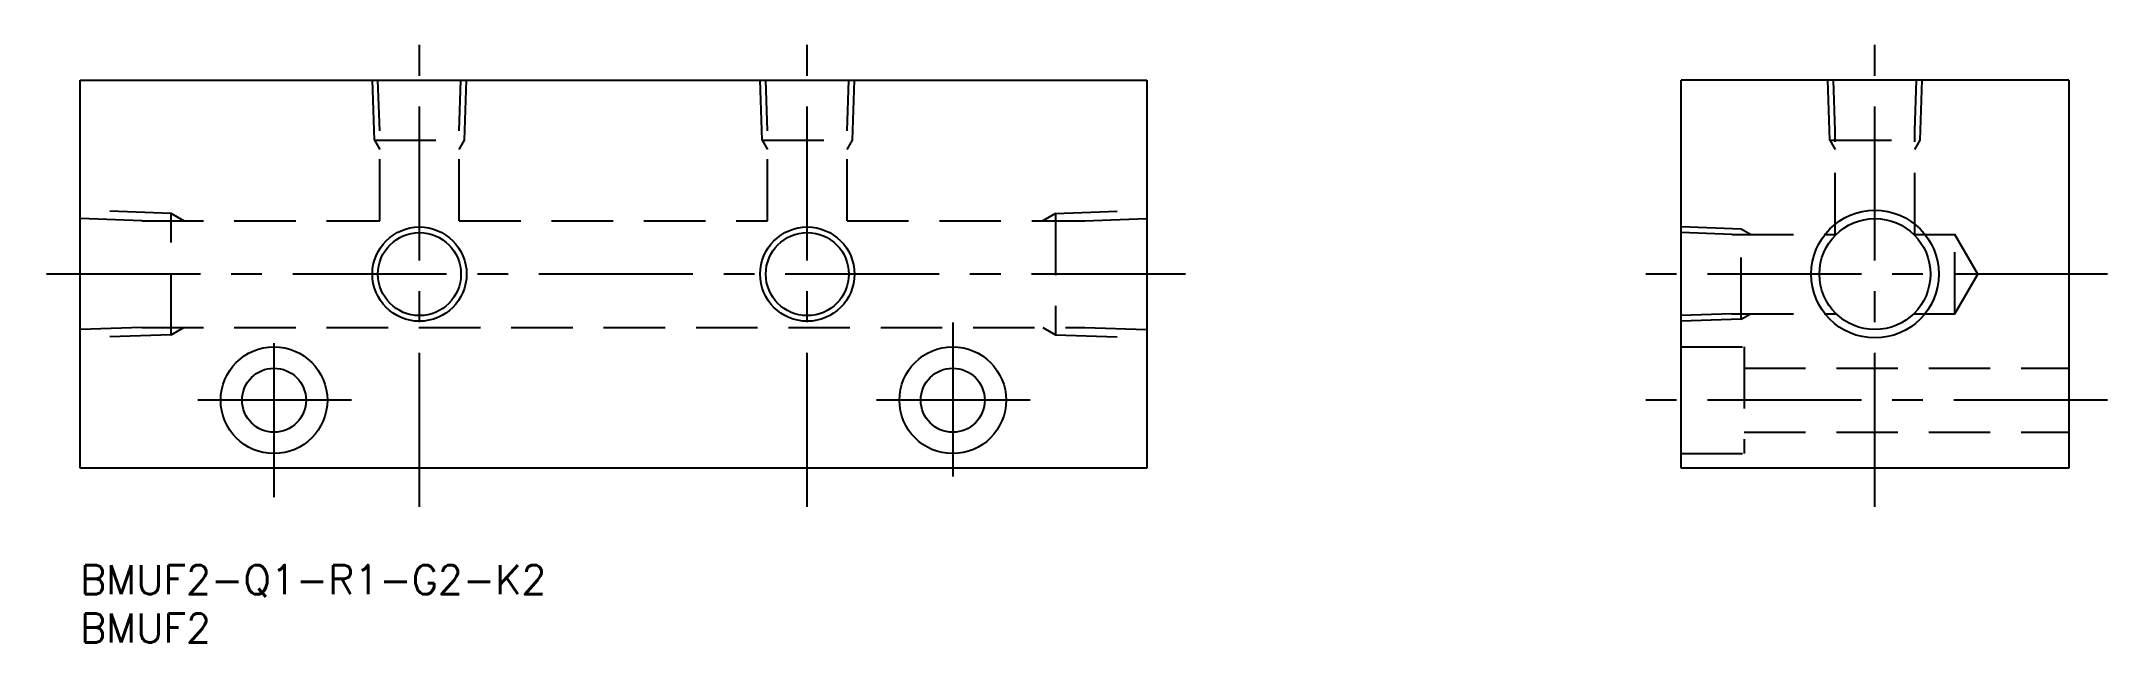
# Model space of a CAD drawing. Extents: x -4 to 209, y -8 to 54.
import ezdxf

# ---------------------------------------------------------------- set-up
doc = ezdxf.new("R2010")
doc.units = 0
doc.header["$LTSCALE"] = 0.5
doc.linetypes.add('CENTER', pattern=[50.8, 31.75, -6.35, 6.35, -6.35])
doc.linetypes.add('DASHED', pattern=[19.05, 12.7, -6.35])
for name, color, linetype in [('MSM_CENTER', 1, 'CENTER'), ('MSM_CONTINUOUS', 7, 'CONTINUOUS'), ('MSM_DASHED', 4, 'DASHED'), ('MSM_NARROW', 5, 'CONTINUOUS'), ('MSM_PART_NUMBER', 7, 'CONTINUOUS')]:
    doc.layers.add(name, color=color, linetype=linetype)
doc.styles.get("Standard").update_dxf_attribs({"font": 'txt.shx', "height": 3, "bigfont": 'bigfont.shx'})

# ---------------------------------------------------------------- blocks, each defined once
blk = doc.blocks.new('*U6')
at = {"layer": 'MSM_PART_NUMBER'}
blk.add_text('BMUF2-Q1-R1-G2-K2', height=3, dxfattribs=at).set_placement((0, -3))
blk = doc.blocks.new('*U7')
at = {"layer": 'MSM_PART_NUMBER'}
blk.add_text('BMUF2', height=3, dxfattribs=at).set_placement((0, -8))

msp = doc.modelspace()

# ---------------------------------------------------------------- linework, layer by layer
at = {"layer": 'MSM_CENTER'}
for p, q in [((35, 6), (35, 54)), ((75, 6), (75, 54)), ((185.11, 6), (185.11, 54)), ((114, 30), (-4, 30)), ((209.11, 30), (161.11, 30)), ((20, 7), (20, 25)), ((90, 25), (90, 7)), ((28, 17), (12, 17)), ((98, 17), (82, 17)), ((209.11, 17), (161.11, 17))]:
    msp.add_line(p, q, dxfattribs=at)
at = {"layer": 'MSM_CONTINUOUS'}
for p, q in [((0, 50), (110, 50)), ((0, 10), (0, 50)), ((110, 50), (110, 10)), ((205.11, 50), (165.11, 50)), ((165.11, 10), (165.11, 50)), ((205.11, 50), (205.11, 10)), ((110, 10), (0, 10)), ((205.11, 10), (165.11, 10))]:
    msp.add_line(p, q, dxfattribs=at)
for centre, radius in [((35, 30), 4.28), ((75, 30), 4.28), ((185.11, 30), 5.72), ((20, 17), 5.5), ((90, 17), 5.5), ((20, 17), 3.3), ((90, 17), 3.3)]:
    msp.add_circle(centre, radius, dxfattribs=at)
at = {"layer": 'MSM_DASHED'}
for p, q in [((30.35, 43.8), (30.14, 50)), ((30.9, 44.76), (30.72, 50)), ((39.1, 44.76), (39.28, 50)), ((39.65, 43.8), (39.86, 50)), ((70.35, 43.8), (70.14, 50)), ((70.9, 44.76), (70.72, 50)), ((79.1, 44.76), (79.28, 50)), ((79.65, 43.8), (79.86, 50)), ((180.46, 43.8), (180.25, 50)), ((181.01, 44.76), (180.83, 50)), ((189.21, 44.76), (189.39, 50)), ((189.76, 43.8), (189.98, 50)), ((30.9, 35.5), (30.9, 44.76)), ((39.1, 35.5), (39.1, 44.76)), ((70.9, 35.5), (70.9, 44.76)), ((79.1, 35.5), (79.1, 44.76)), ((181.01, 34.1), (181.01, 44.76)), ((189.21, 34.1), (189.21, 44.76)), ((30.35, 43.8), (30.9, 42.85)), ((30.35, 43.8), (39.65, 43.8)), ((39.1, 42.85), (39.65, 43.8)), ((70.35, 43.8), (70.9, 42.85)), ((70.35, 43.8), (79.65, 43.8)), ((79.1, 42.85), (79.65, 43.8)), ((180.46, 43.8), (181.01, 42.85)), ((180.46, 43.8), (189.76, 43.8)), ((189.21, 42.85), (189.76, 43.8)), ((9.4, 36.25), (0, 36.58)), ((10.7, 35.5), (9.4, 36.25)), ((9.4, 23.75), (9.4, 36.25)), ((100.6, 36.25), (99.3, 35.5)), ((100.6, 36.25), (110, 36.58)), ((100.6, 36.25), (100.6, 23.75)), ((6.37, 35.5), (0, 35.72)), ((6.37, 35.5), (30.9, 35.5)), ((39.1, 35.5), (70.9, 35.5)), ((79.1, 35.5), (103.63, 35.5)), ((103.63, 35.5), (110, 35.72)), ((171.31, 34.65), (165.11, 34.86)), ((170.35, 34.1), (165.11, 34.28)), ((170.35, 34.1), (181.01, 34.1)), ((172.26, 34.1), (171.31, 34.65)), ((171.31, 25.35), (171.31, 34.65)), ((189.21, 34.1), (193.36, 34.1)), ((193.36, 25.9), (193.36, 34.1)), ((195.73, 30), (193.36, 34.1)), ((193.36, 25.9), (195.73, 30)), ((170.35, 25.9), (165.11, 25.72)), ((170.35, 25.9), (181.12, 25.9)), ((171.31, 25.35), (172.26, 25.9)), ((189.1, 25.9), (193.36, 25.9)), ((6.37, 24.5), (0, 24.28)), ((9.4, 23.75), (0, 23.42)), ((6.37, 24.5), (103.63, 24.5)), ((9.4, 23.75), (10.7, 24.5)), ((99.3, 24.5), (100.6, 23.75)), ((100.6, 23.75), (110, 23.42)), ((103.63, 24.5), (110, 24.28)), ((171.31, 25.35), (165.11, 25.14)), ((165.11, 22.5), (171.61, 22.5)), ((171.61, 22.5), (171.61, 11.5)), ((171.61, 20.3), (205.11, 20.3)), ((171.61, 13.7), (205.11, 13.7)), ((165.11, 11.5), (171.61, 11.5))]:
    msp.add_line(p, q, dxfattribs=at)
at = {"layer": 'MSM_NARROW'}
for centre, radius in [((185.11, 30), 6.58), ((35, 30), 4.86), ((75, 30), 4.86)]:
    msp.add_circle(centre, radius, dxfattribs=at)

# ---------------------------------------------------------------- block references
at = {"layer": 'MSM_CONTINUOUS'}
for name in ['*U6', '*U7']:
    msp.add_blockref(name, (0, 0), dxfattribs=at)

doc.saveas('drawing.dxf')
